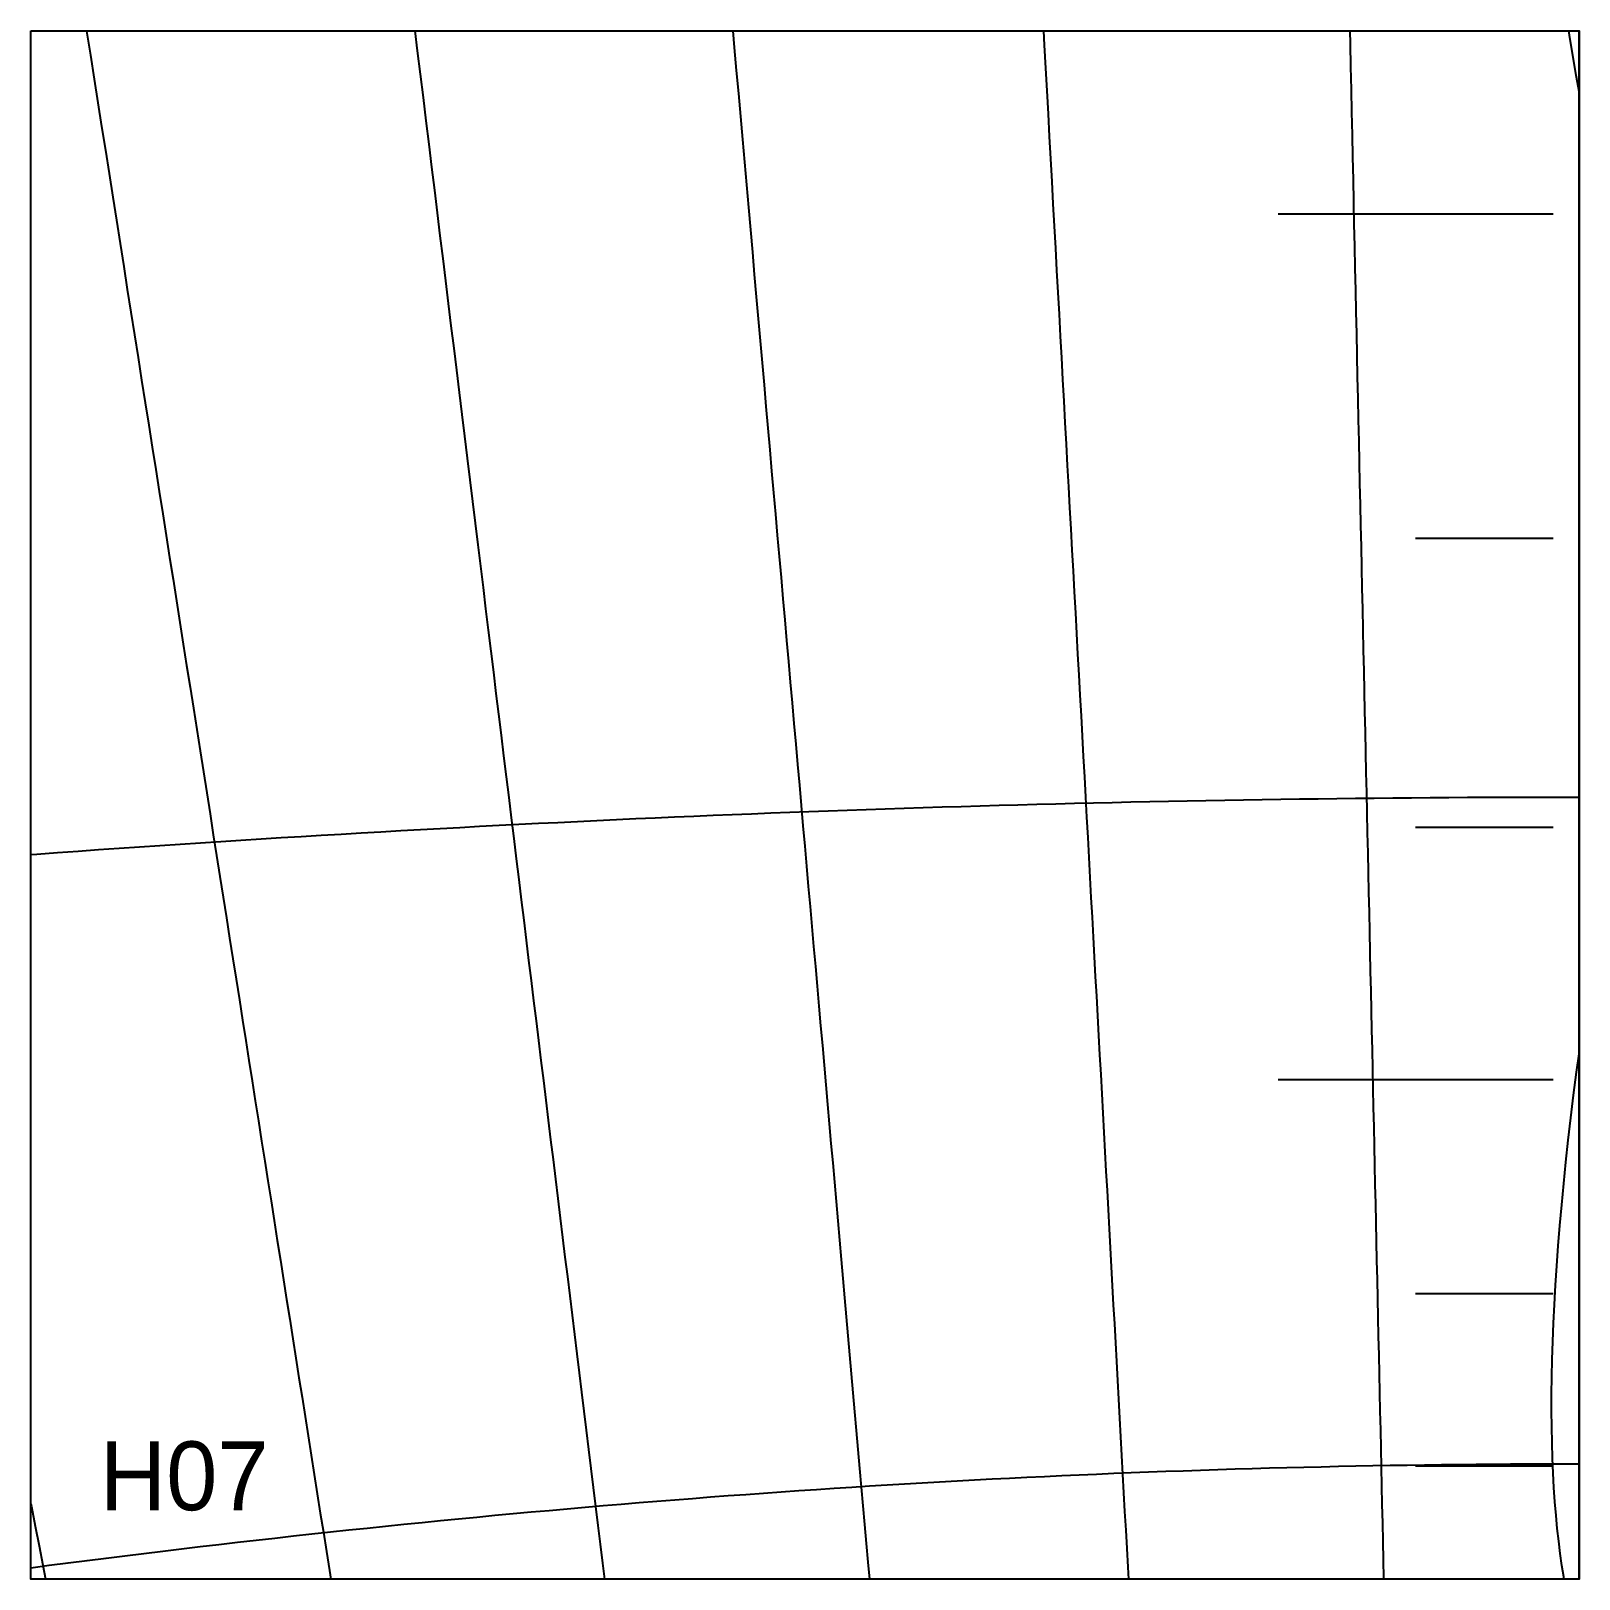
# Model space of a CAD drawing. Header units: millimetres. Extents: x 0 to 900, y 0 to 900.
import ezdxf

# ---------------------------------------------------------------- set-up
doc = ezdxf.new("R2010")
doc.units = ezdxf.units.MM
for name, color, linetype in [('CUT', 1, 'Continuous'), ('DECL', 30, 'Continuous'), ('HOUR', 7, 'Continuous'), ('HOUR15', 9, 'Continuous'), ('HOUR30', 8, 'Continuous'), ('ID', 3, 'Continuous'), ('MERID', 40, 'Continuous'), ('NOON', 6, 'Continuous'), ('TICKS', 2, 'Continuous')]:
    doc.layers.add(name, color=color, linetype=linetype)

msp = doc.modelspace()

# ---------------------------------------------------------------- linework, layer by layer
at = {"layer": 'CUT'}
msp.add_lwpolyline([(0, 900), (900, 900), (900, 0), (0, 0), (0, 900)], close=True, dxfattribs=at)
at = {"layer": 'DECL'}
for points in [[(0, 421.26), (3.43, 421.51), (15.43, 422.37), (27.39, 423.21), (39.33, 424.05), (51.23, 424.87), (63.11, 425.68), (74.95, 426.48), (86.77, 427.26), (98.56, 428.04), (110.32, 428.8), (122.05, 429.55), (133.75, 430.28), (145.43, 431.01), (157.09, 431.72), (168.71, 432.42), (180.31, 433.11), (191.89, 433.79), (203.44, 434.45), (214.97, 435.1), (226.48, 435.75), (237.96, 436.38), (249.42, 437), (260.86, 437.6), (272.27, 438.2), (283.67, 438.78), (295.04, 439.36), (306.39, 439.92), (317.73, 440.47), (329.04, 441.01), (340.33, 441.54), (351.61, 442.06), (362.87, 442.57), (374.11, 443.06), (385.33, 443.55), (396.53, 444.02), (407.72, 444.49), (418.9, 444.94), (430.05, 445.38), (441.19, 445.81), (452.32, 446.23), (463.43, 446.64), (474.52, 447.04), (485.61, 447.43), (496.67, 447.81), (507.73, 448.18), (518.77, 448.54), (529.8, 448.88), (540.82, 449.22), (551.83, 449.55), (562.82, 449.86), (573.81, 450.17), (584.78, 450.47), (595.74, 450.75), (606.69, 451.03), (617.64, 451.29), (628.57, 451.55), (639.5, 451.79), (650.42, 452.02), (661.32, 452.25), (672.23, 452.46), (683.12, 452.67), (694.01, 452.86), (704.89, 453.05), (715.76, 453.22), (726.63, 453.38), (737.49, 453.54), (748.35, 453.68), (759.2, 453.81), (770.05, 453.94), (780.89, 454.05), (791.73, 454.16), (802.57, 454.25), (813.4, 454.34), (824.23, 454.41), (835.06, 454.47), (845.89, 454.53), (856.71, 454.57), (867.54, 454.61), (878.36, 454.63), (889.18, 454.65), (900, 454.65)], [(0, 6.61), (10.49, 7.98), (21.58, 9.41), (32.63, 10.82), (43.66, 12.21), (54.67, 13.58), (65.64, 14.93), (76.6, 16.26), (87.52, 17.58), (98.42, 18.87), (109.3, 20.14), (120.15, 21.4), (130.98, 22.64), (141.78, 23.85), (152.56, 25.05), (163.32, 26.23), (174.06, 27.4), (184.77, 28.54), (195.47, 29.67), (206.14, 30.77), (216.79, 31.86), (227.42, 32.93), (238.03, 33.99), (248.62, 35.02), (259.19, 36.04), (269.74, 37.04), (280.27, 38.02), (290.78, 38.99), (301.28, 39.94), (311.76, 40.87), (322.22, 41.78), (332.66, 42.68), (343.09, 43.56), (353.5, 44.42), (363.89, 45.26), (374.27, 46.09), (384.64, 46.9), (394.99, 47.7), (405.32, 48.47), (415.64, 49.23), (425.94, 49.98), (436.24, 50.71), (446.51, 51.42), (456.78, 52.11), (467.03, 52.79), (477.27, 53.45), (487.5, 54.1), (497.71, 54.73), (507.92, 55.34), (518.11, 55.94), (528.29, 56.52), (538.46, 57.09), (548.62, 57.64), (558.77, 58.17), (568.91, 58.69), (579.05, 59.19), (589.17, 59.68), (599.28, 60.15), (609.39, 60.6), (619.48, 61.04), (629.57, 61.46), (639.65, 61.87), (649.73, 62.26), (659.79, 62.64), (669.85, 63), (679.9, 63.34), (689.95, 63.67), (699.99, 63.98), (710.03, 64.28), (720.06, 64.57), (730.08, 64.83), (740.1, 65.09), (750.12, 65.32), (760.13, 65.54), (770.14, 65.75), (780.14, 65.94), (790.14, 66.12), (800.14, 66.28), (810.13, 66.42), (820.12, 66.55), (830.11, 66.66), (840.1, 66.76), (850.09, 66.85), (860.07, 66.92), (870.05, 66.97), (880.04, 67.01), (890.02, 67.03), (900, 67.04)]]:
    msp.add_lwpolyline(points, dxfattribs=at)
at = {"layer": 'HOUR'}
msp.add_lwpolyline([(223.19, 900), (224.59, 888.52), (226.26, 874.86), (227.93, 861.27), (229.58, 847.74), (231.23, 834.27), (232.88, 820.86), (234.51, 807.51), (236.14, 794.22), (237.76, 780.99), (239.37, 767.81), (240.98, 754.69), (242.58, 741.63), (244.17, 728.61), (245.75, 715.66), (247.33, 702.75), (248.91, 689.89), (250.48, 677.09), (252.04, 664.34), (253.59, 651.63), (255.14, 638.98), (256.69, 626.37), (258.22, 613.81), (259.76, 601.29), (261.28, 588.82), (262.8, 576.39), (264.32, 564.01), (265.83, 551.68), (267.33, 539.38), (268.83, 527.13), (270.33, 514.91), (271.82, 502.74), (273.31, 490.61), (274.79, 478.52), (276.26, 466.47), (277.73, 454.45), (279.2, 442.47), (280.66, 430.53), (282.12, 418.62), (283.57, 406.75), (285.02, 394.92), (286.46, 383.12), (287.91, 371.35), (289.34, 359.62), (290.77, 347.91), (292.2, 336.24), (293.63, 324.61), (295.05, 313), (296.47, 301.42), (297.88, 289.87), (299.29, 278.35), (300.7, 266.86), (302.1, 255.4), (303.5, 243.96), (304.9, 232.56), (306.29, 221.17), (307.68, 209.82), (309.07, 198.49), (310.45, 187.18), (311.83, 175.9), (313.21, 164.64), (314.59, 153.41), (315.96, 142.2), (317.33, 131.01), (318.7, 119.84), (320.06, 108.69), (321.42, 97.57), (322.78, 86.46), (324.14, 75.38), (325.49, 64.31), (326.85, 53.26), (328.2, 42.24), (329.54, 31.22), (330.89, 20.23), (332.23, 9.26), (333.37, 0)], dxfattribs=at)
at = {"layer": 'HOUR15'}
for points in [[(32.31, 900), (32.34, 899.82), (34.54, 885.86), (36.73, 871.97), (38.91, 858.14), (41.08, 844.38), (43.25, 830.68), (45.4, 817.04), (47.54, 803.47), (49.67, 789.95), (51.79, 776.5), (53.91, 763.1), (56.01, 749.76), (58.1, 736.48), (60.19, 723.25), (62.27, 710.08), (64.34, 696.97), (66.4, 683.9), (68.45, 670.89), (70.49, 657.94), (72.53, 645.03), (74.56, 632.17), (76.58, 619.36), (78.59, 606.61), (80.59, 593.9), (82.59, 581.23), (84.58, 568.62), (86.56, 556.04), (88.54, 543.52), (90.51, 531.04), (92.47, 518.6), (94.43, 506.2), (96.37, 493.85), (98.32, 481.54), (100.25, 469.27), (102.18, 457.04), (104.1, 444.85), (106.02, 432.69), (107.93, 420.58), (109.84, 408.5), (111.73, 396.46), (113.63, 384.46), (115.52, 372.49), (117.4, 360.56), (119.27, 348.66), (121.15, 336.8), (123.01, 324.97), (124.87, 313.17), (126.73, 301.4), (128.58, 289.67), (130.43, 277.97), (132.27, 266.29), (134.1, 254.65), (135.93, 243.03), (137.76, 231.45), (139.59, 219.89), (141.4, 208.36), (143.22, 196.86), (145.03, 185.38), (146.83, 173.93), (148.64, 162.51), (150.43, 151.11), (152.23, 139.73), (154.02, 128.38), (155.81, 117.05), (157.59, 105.75), (159.37, 94.46), (161.15, 83.2), (162.92, 71.96), (164.69, 60.74), (166.45, 49.54), (168.22, 38.37), (169.98, 27.21), (171.73, 16.07), (173.49, 4.95), (174.27, 0)], [(408.03, 900), (408.87, 890.48), (410.06, 877), (411.25, 863.58), (412.42, 850.23), (413.6, 836.93), (414.77, 823.69), (415.93, 810.51), (417.09, 797.39), (418.24, 784.32), (419.39, 771.31), (420.53, 758.35), (421.67, 745.44), (422.8, 732.59), (423.93, 719.79), (425.06, 707.04), (426.18, 694.34), (427.3, 681.69), (428.41, 669.08), (429.51, 656.53), (430.62, 644.02), (431.72, 631.56), (432.81, 619.15), (433.9, 606.78), (434.99, 594.45), (436.08, 582.17), (437.16, 569.93), (438.23, 557.73), (439.3, 545.57), (440.37, 533.46), (441.44, 521.38), (442.5, 509.34), (443.56, 497.35), (444.61, 485.39), (445.67, 473.47), (446.71, 461.58), (447.76, 449.73), (448.8, 437.92), (449.84, 426.14), (450.88, 414.4), (451.91, 402.69), (452.94, 391.01), (453.97, 379.36), (454.99, 367.75), (456.01, 356.17), (457.03, 344.62), (458.05, 333.1), (459.06, 321.61), (460.08, 310.15), (461.08, 298.72), (462.09, 287.32), (463.09, 275.94), (464.09, 264.59), (465.09, 253.27), (466.09, 241.97), (467.09, 230.7), (468.08, 219.45), (469.07, 208.23), (470.06, 197.04), (471.04, 185.86), (472.03, 174.71), (473.01, 163.58), (473.99, 152.47), (474.96, 141.39), (475.94, 130.32), (476.92, 119.28), (477.89, 108.26), (478.86, 97.25), (479.83, 86.27), (480.8, 75.3), (481.76, 64.35), (482.73, 53.42), (483.69, 42.51), (484.65, 31.61), (485.61, 20.73), (486.57, 9.86), (487.44, 0)], [(766.7, 900), (766.86, 892.5), (767.15, 879.2), (767.44, 865.97), (767.73, 852.79), (768.02, 839.67), (768.3, 826.61), (768.59, 813.6), (768.87, 800.65), (769.15, 787.75), (769.43, 774.9), (769.71, 762.11), (769.99, 749.37), (770.27, 736.68), (770.55, 724.04), (770.82, 711.46), (771.1, 698.91), (771.37, 686.42), (771.64, 673.98), (771.91, 661.58), (772.19, 649.22), (772.45, 636.92), (772.72, 624.65), (772.99, 612.43), (773.26, 600.25), (773.52, 588.12), (773.79, 576.02), (774.05, 563.97), (774.31, 551.96), (774.58, 539.98), (774.84, 528.05), (775.1, 516.15), (775.36, 504.29), (775.62, 492.47), (775.87, 480.69), (776.13, 468.94), (776.39, 457.22), (776.64, 445.54), (776.9, 433.89), (777.15, 422.28), (777.4, 410.7), (777.66, 399.15), (777.91, 387.64), (778.16, 376.15), (778.41, 364.7), (778.66, 353.27), (778.91, 341.87), (779.16, 330.51), (779.41, 319.17), (779.66, 307.86), (779.9, 296.57), (780.15, 285.31), (780.39, 274.08), (780.64, 262.88), (780.88, 251.7), (781.13, 240.54), (781.37, 229.41), (781.62, 218.3), (781.86, 207.21), (782.1, 196.15), (782.34, 185.11), (782.58, 174.09), (782.82, 163.09), (783.06, 152.12), (783.3, 141.16), (783.54, 130.22), (783.78, 119.3), (784.02, 108.4), (784.26, 97.52), (784.5, 86.66), (784.73, 75.81), (784.97, 64.98), (785.21, 54.17), (785.44, 43.37), (785.68, 32.59), (785.91, 21.82), (786.15, 11.07), (786.39, 0.33), (786.39, 0)]]:
    msp.add_lwpolyline(points, dxfattribs=at)
at = {"layer": 'HOUR30'}
for points in [[(588.65, 900), (589.1, 891.8), (589.84, 878.44), (590.56, 865.14), (591.29, 851.9), (592.01, 838.72), (592.73, 825.59), (593.45, 812.53), (594.16, 799.51), (594.87, 786.56), (595.58, 773.65), (596.28, 760.8), (596.99, 748.01), (597.68, 735.26), (598.38, 722.56), (599.07, 709.92), (599.76, 697.32), (600.45, 684.78), (601.14, 672.28), (601.82, 659.82), (602.5, 647.42), (603.18, 635.05), (603.85, 622.74), (604.53, 610.46), (605.2, 598.24), (605.86, 586.05), (606.53, 573.9), (607.19, 561.8), (607.85, 549.74), (608.51, 537.71), (609.17, 525.73), (609.83, 513.79), (610.48, 501.88), (611.13, 490.01), (611.78, 478.18), (612.42, 466.38), (613.07, 454.62), (613.71, 442.89), (614.35, 431.2), (614.99, 419.54), (615.63, 407.91), (616.26, 396.32), (616.9, 384.76), (617.53, 373.23), (618.16, 361.73), (618.79, 350.26), (619.42, 338.82), (620.04, 327.41), (620.67, 316.03), (621.29, 304.68), (621.91, 293.35), (622.53, 282.05), (623.15, 270.78), (623.76, 259.53), (624.38, 248.31), (624.99, 237.12), (625.6, 225.95), (626.22, 214.8), (626.83, 203.67), (627.43, 192.57), (628.04, 181.49), (628.65, 170.43), (629.25, 159.4), (629.86, 148.38), (630.46, 137.39), (631.06, 126.41), (631.66, 115.46), (632.26, 104.52), (632.86, 93.6), (633.46, 82.7), (634.05, 71.82), (634.65, 60.96), (635.24, 50.11), (635.84, 39.28), (636.43, 28.46), (637.02, 17.66), (637.61, 6.87), (637.99, 0)], [(0, 43.46), (0.26, 42.1), (2.48, 30.73), (4.68, 19.39), (6.89, 8.06), (8.45, 0)]]:
    msp.add_lwpolyline(points, dxfattribs=at)
at = {"layer": 'MERID'}
msp.add_lwpolyline([(900, 0), (900, 900)], dxfattribs=at)
at = {"layer": 'NOON'}
for points in [[(893.83, 900), (894.67, 895.08), (898.23, 874.36), (900, 864.06)], [(891.38, 0), (891.14, 1.31), (890.08, 7.93), (889.09, 14.8), (888.19, 21.95), (887.37, 29.35), (886.63, 37.02), (885.99, 44.95), (885.43, 53.13), (884.96, 61.57), (884.59, 70.27), (884.31, 79.22), (884.13, 88.41), (884.05, 97.86), (884.07, 107.55), (884.18, 117.49), (884.4, 127.67), (884.72, 138.09), (885.15, 148.75), (885.68, 159.65), (886.32, 170.78), (887.06, 182.14), (887.91, 193.74), (888.86, 205.56), (889.92, 217.62), (891.09, 229.9), (892.37, 242.4), (893.76, 255.13), (895.25, 268.07), (896.86, 281.24), (898.57, 294.62), (900, 305.36)]]:
    msp.add_lwpolyline(points, dxfattribs=at)
at = {"layer": 'TICKS'}
for points in [[(885, 793.43), (725, 793.43)], [(885, 604.99), (805, 604.99)], [(885, 436.94), (805, 436.94)], [(885, 290.14), (725, 290.14)], [(885, 165.83), (805, 165.83)], [(885, 65.62), (805, 65.62)]]:
    msp.add_lwpolyline(points, dxfattribs=at)

# ---------------------------------------------------------------- texts
at = {"layer": 'ID'}
msp.add_text('H07', height=40, dxfattribs=at).set_placement((40, 40))

doc.saveas('drawing.dxf')
